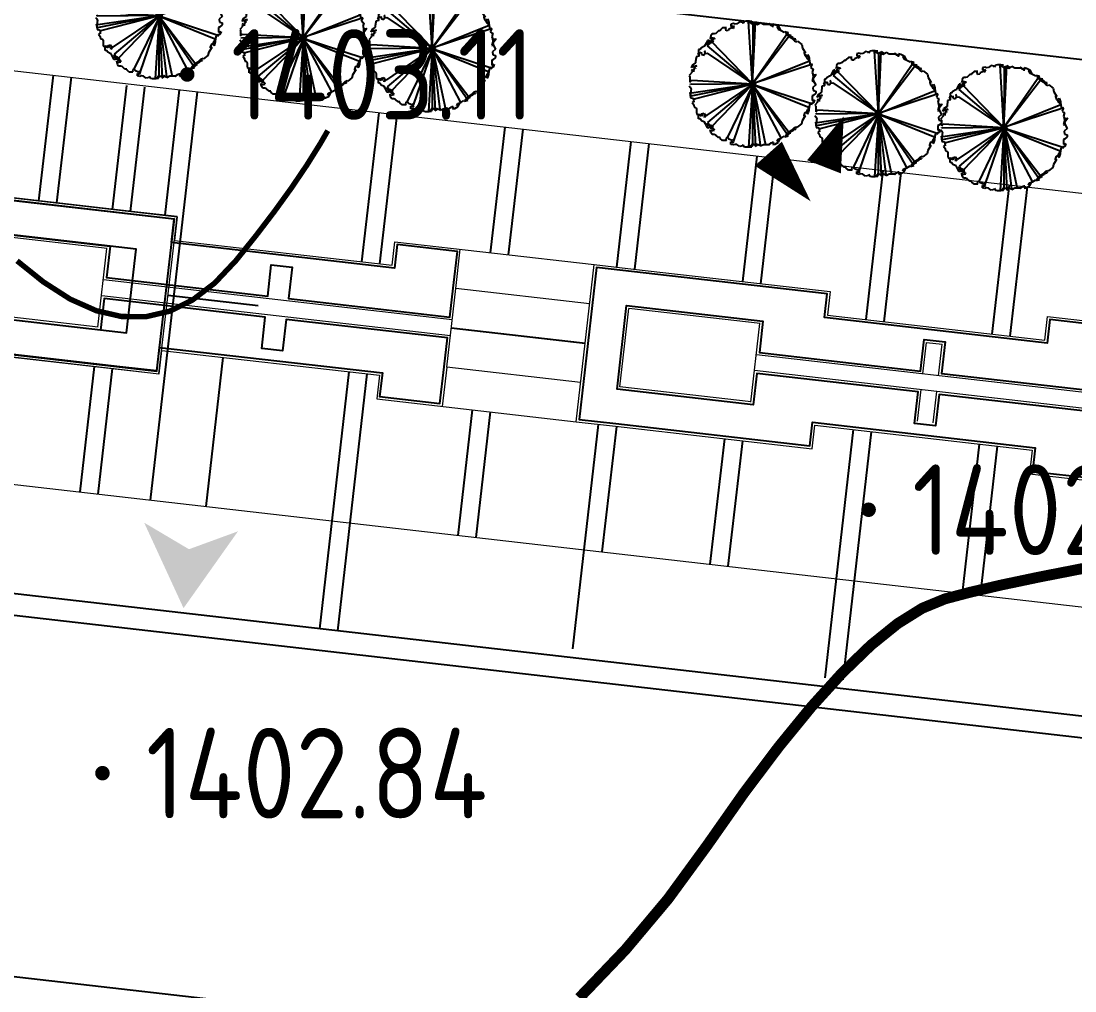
# Model space of a CAD drawing. Extents: x -2226 to 12369489, y -12501589 to 2275.
# Drawn here: x 5664064.06 to 5664093.12, y -6547993.12 to -6547966.35 of the extents above; entities that cross this region are included whole.
import ezdxf
from ezdxf.enums import TextEntityAlignment as Align

# ---------------------------------------------------------------- set-up
doc = ezdxf.new("R2010")
doc.units = 0
doc.header["$LTSCALE"] = 1000
doc.header["$MEASUREMENT"] = 0
doc.layers.get('0').update_dxf_attribs({"linetype": 'CONTINUOUS'})
for name, color, linetype in [('0-road', 33, 'CONTINUOUS'), ('0-tree', 93, 'CONTINUOUS'), ('PUB_DIM', 3, 'CONTINUOUS'), ('WALL', 2, 'CONTINUOUS'), ('周边地形图', 8, 'CONTINUOUS'), ('水', 165, 'CONTINUOUS'), ('车行道', 5, 'CONTINUOUS'), ('铺地', 25, 'CONTINUOUS')]:
    doc.layers.add(name, color=color, linetype=linetype)
doc.layers.add('景观', color=4, linetype='CONTINUOUS', lineweight=13)
doc.styles.get("Standard").update_dxf_attribs({"font": 'GBENOR', "bigfont": 'GBCBIG'})

# ---------------------------------------------------------------- blocks, each defined once
blk = doc.blocks.new('gc090')
for points in [[(1.067, 1.447, 0, 1, 0), (0.52, 0.049, 1, 1, 0)], [(-1.016, 0.411, 1, 0, 0), (0.151, -0.902, 0, 0, 0)]]:
    blk.add_lwpolyline(points, format="xyseb")
blk = doc.blocks.new('RT5')
at = {"layer": 'WALL', "ltscale": 10}
for points in [[(4426135, -5875637), (4487035, -5875637), (4487035, -5864537), (4426135, -5864537)], [(4426735, -5875037), (4486435, -5875037), (4486435, -5865137), (4426735, -5865137)]]:
    blk.add_lwpolyline(points, close=True, dxfattribs=at)
blk = doc.blocks.new('wqeqweq')
at = {"layer": '0-tree', "color": 76}
for p, q in [((164421, -121681), (164339, -121702)), ((164339, -121702), (164339, -121784)), ((164483, -121702), (164421, -121681)), ((164545, -121691), (164483, -121702)), ((164638, -121629), (164545, -121691)), ((164741, -121650), (164638, -121629)), ((164762, -121681), (164741, -121650)), ((164803, -121609), (164762, -121681)), ((164855, -121598), (164803, -121609)), ((164979, -121598), (164855, -121598)), ((165084, -123763), (164948, -121609)), ((164948, -121609), (164969, -121650)), ((164969, -121650), (165031, -121660)), ((165062, -121609), (164979, -121598)), ((165031, -121660), (165062, -121691)), ((165041, -121640), (165062, -121609)), ((165041, -121691), (165041, -121640)), ((165092, -121681), (165041, -121691)), ((165062, -121691), (165092, -121691)), ((165084, -123763), (165185, -121629)), ((165092, -121691), (165084, -123763)), ((165123, -121660), (165092, -121681)), ((165154, -121691), (165123, -121660)), ((165144, -121733), (165154, -121691)), ((165185, -121629), (165258, -121681)), ((165258, -121681), (165196, -121702)), ((165196, -121702), (165247, -121712)), ((165247, -121712), (165330, -121671)), ((165330, -121671), (165351, -121650)), ((165351, -121650), (165454, -121702)), ((165454, -121702), (165516, -121702)), ((165516, -121702), (165536, -121702)), ((165536, -121702), (165660, -121702)), ((165722, -121753), (165640, -121681)), ((165640, -121681), (165733, -121753)), ((165660, -121702), (165722, -121753)), ((165805, -121774), (165784, -121691)), ((165784, -121691), (165857, -121712)), ((165857, -121712), (165980, -121774)), ((163688, -122042), (163647, -122104)), ((163761, -122042), (163688, -122042)), ((163812, -122021), (163761, -122042)), ((163905, -121939), (163812, -122021)), ((163967, -121939), (163905, -121939)), ((164050, -121836), (163967, -121908)), ((163967, -121908), (163967, -121939)), ((164143, -121836), (164050, -121836)), ((164184, -121836), (164143, -121836)), ((164163, -121856), (164184, -121836)), ((164174, -121929), (164163, -121856)), ((164246, -121918), (164174, -121929)), ((164266, -121877), (164246, -121918)), ((164380, -121836), (164266, -121877)), ((164339, -121784), (164390, -121784)), ((164421, -121856), (164380, -121836)), ((164390, -121784), (164411, -121753)), ((164411, -121753), (164442, -121815)), ((164442, -121815), (164421, -121825)), ((164421, -121825), (164421, -121856)), ((166311, -121991), (165084, -123763)), ((165084, -123763), (166383, -122063)), ((165733, -121753), (165753, -121774)), ((165753, -121774), (165805, -121774)), ((166032, -121898), (165929, -121794)), ((165929, -121794), (165960, -121877)), ((165960, -121877), (166063, -121918)), ((165980, -121774), (166032, -121898)), ((166063, -121918), (166177, -121980)), ((166177, -121980), (166197, -121960)), ((166197, -121960), (166311, -121991)), ((166301, -122032), (166228, -121970)), ((166228, -121970), (166228, -122021)), ((166228, -122021), (166311, -122104)), ((166332, -122094), (166301, -122032)), ((166383, -122063), (166383, -122145)), ((163492, -122352), (163430, -122465)), ((163533, -122269), (163492, -122352)), ((163513, -122372), (163585, -122331)), ((163554, -122434), (163513, -122372)), ((163585, -122259), (163533, -122269)), ((163533, -122455), (163647, -122279)), ((163585, -122393), (163554, -122434)), ((163585, -122331), (163585, -122259)), ((163595, -122362), (163585, -122393)), ((163647, -122352), (163595, -122362)), ((163647, -122104), (163626, -122207)), ((163626, -122207), (163647, -122166)), ((163647, -122166), (163709, -122176)), ((163647, -122279), (165084, -123763)), ((163730, -122290), (163647, -122352)), ((163761, -122228), (163657, -122238)), ((163657, -122238), (163657, -122269)), ((163657, -122269), (163657, -122290)), ((163657, -122290), (163730, -122290)), ((163709, -122176), (163771, -122187)), ((163771, -122187), (163761, -122228)), ((166311, -122104), (166435, -122187)), ((166466, -122166), (166332, -122094)), ((166383, -122145), (166466, -122187)), ((166435, -122187), (166528, -122279)), ((166486, -122197), (166466, -122166)), ((166466, -122187), (166559, -122248)), ((166569, -122218), (166486, -122197)), ((166528, -122279), (166600, -122310)), ((166559, -122248), (166569, -122218)), ((166600, -122310), (166631, -122290)), ((166631, -122290), (166776, -122403)), ((166776, -122403), (166807, -122527)), ((163244, -122806), (163141, -122826)), ((163244, -122713), (163193, -122713)), ((163193, -122713), (163244, -122806)), ((163203, -122744), (163306, -122672)), ((163224, -122682), (163203, -122744)), ((163275, -122579), (163224, -122579)), ((163224, -122579), (163224, -122682)), ((163244, -122775), (163244, -122713)), ((163317, -122517), (163275, -122579)), ((163306, -122672), (163327, -122754)), ((163399, -122475), (163317, -122517)), ((163327, -122754), (163409, -122775)), ((163430, -122465), (163399, -122475)), ((163409, -122775), (163451, -122702)), ((163451, -122651), (163420, -122630)), ((163420, -122630), (163440, -122713)), ((163440, -122713), (163513, -122702)), ((163451, -122702), (163451, -122651)), ((163513, -122702), (165084, -123763)), ((165084, -123763), (163533, -122455)), ((166807, -122527), (166910, -122692)), ((166910, -122692), (166858, -122672)), ((166858, -122672), (166858, -122692)), ((166858, -122692), (166899, -122795)), ((166899, -122795), (166920, -122816)), ((166920, -122816), (166982, -122754)), ((166972, -122899), (166930, -122785)), ((166982, -122754), (167013, -122806)), ((167013, -122806), (167034, -122878)), ((162996, -123115), (162976, -123208)), ((162986, -123177), (163162, -123136)), ((163120, -123033), (162996, -123115)), ((163162, -123136), (163038, -123167)), ((163038, -123167), (163110, -123208)), ((163141, -122868), (163120, -122991)), ((163120, -122991), (163120, -123033)), ((163141, -122826), (163141, -122868)), ((165084, -123763), (167044, -122971)), ((167147, -123084), (165084, -123763)), ((167044, -122971), (166972, -122899)), ((167034, -122878), (167044, -123002)), ((167044, -123002), (167065, -123084)), ((167065, -123084), (167127, -123095)), ((167127, -123105), (167085, -123198)), ((167127, -123095), (167147, -123084)), ((162996, -123363), (162893, -123476)), ((162893, -123476), (162924, -123507)), ((162924, -123507), (162924, -123631)), ((162976, -123208), (162986, -123177)), ((163017, -123270), (162976, -123322)), ((162976, -123322), (162996, -123363)), ((163048, -123353), (163017, -123270)), ((163058, -123260), (163048, -123353)), ((163100, -123239), (163058, -123239)), ((163058, -123239), (163058, -123260)), ((163110, -123208), (163100, -123239)), ((167085, -123198), (167127, -123229)), ((167127, -123229), (167168, -123249)), ((167168, -123249), (167137, -123373)), ((167137, -123373), (167158, -123425)), ((167158, -123425), (167168, -123538)), ((167281, -123445), (167168, -123590)), ((167178, -123456), (167281, -123445)), ((167178, -123559), (167178, -123456)), ((162893, -123837), (162934, -123879)), ((162924, -123631), (162924, -123703)), ((162924, -123703), (162986, -123641)), ((162934, -123879), (162965, -123951)), ((162955, -123786), (162945, -123755)), ((165084, -123763), (162955, -123786)), ((165084, -123763), (162955, -124188)), ((162976, -124075), (165084, -123763)), ((162986, -123641), (165084, -123763)), ((165041, -123788), (163065, -124290)), ((163513, -124849), (165084, -123788)), ((165084, -123788), (163533, -125096)), ((163647, -125272), (165084, -123788)), ((165106, -123778), (164211, -125622)), ((165078, -123825), (164426, -125734)), ((165084, -123788), (164948, -125942)), ((165092, -125860), (165084, -123788)), ((165084, -123788), (165185, -125922)), ((166311, -125561), (165084, -123788)), ((165084, -123788), (166383, -125488)), ((167147, -124467), (165084, -123788)), ((165084, -123788), (167044, -124580)), ((165087, -123778), (165534, -125864)), ((165087, -123797), (166056, -125631)), ((165087, -123806), (165339, -125883)), ((167168, -123538), (167137, -123662)), ((167137, -123662), (167168, -123672)), ((167261, -123796), (167158, -123889)), ((167158, -123889), (167168, -123992)), ((167168, -123672), (167178, -123559)), ((167168, -123590), (167189, -123672)), ((167189, -123672), (167261, -123796)), ((162955, -124095), (162914, -124064)), ((162914, -124064), (162934, -124157)), ((162934, -124157), (162945, -124250)), ((162955, -124023), (162945, -124075)), ((162945, -124075), (162976, -124075)), ((162945, -124250), (163017, -124261)), ((162965, -123951), (162955, -123992)), ((162955, -123992), (162955, -124023)), ((162955, -124147), (162955, -124095)), ((162955, -124188), (162955, -124147)), ((163017, -124261), (163079, -124281)), ((167168, -124168), (167137, -124178)), ((167137, -124178), (167137, -124343)), ((167168, -123992), (167261, -124013)), ((167261, -124085), (167168, -124168)), ((167261, -124013), (167261, -124085)), ((163027, -124384), (162996, -124405)), ((162996, -124405), (163058, -124488)), ((163058, -124395), (163027, -124384)), ((163089, -124291), (163048, -124302)), ((163048, -124302), (163058, -124395)), ((163058, -124488), (163069, -124570)), ((163069, -124570), (163100, -124570)), ((163079, -124281), (163089, -124291)), ((163100, -124570), (163141, -124601)), ((163141, -124601), (163151, -124642)), ((167044, -124580), (166972, -124653)), ((167034, -124673), (167044, -124549)), ((167044, -124549), (167065, -124467)), ((167065, -124467), (167127, -124457)), ((167137, -124446), (167096, -124426)), ((167096, -124426), (167096, -124488)), ((167127, -124457), (167147, -124467)), ((167137, -124343), (167158, -124343)), ((167178, -124415), (167137, -124446)), ((167158, -124343), (167220, -124312)), ((167220, -124312), (167178, -124415)), ((163151, -124642), (163151, -124735)), ((163151, -124735), (163162, -124818)), ((163162, -124818), (163358, -124807)), ((163224, -124869), (163203, -124807)), ((163203, -124807), (163306, -124880)), ((163224, -124972), (163224, -124869)), ((163275, -124972), (163224, -124972)), ((163317, -125034), (163275, -124972)), ((163306, -124880), (163327, -124797)), ((163327, -124797), (163409, -124776)), ((163358, -124807), (163337, -124880)), ((163409, -124776), (163451, -124849)), ((163420, -124921), (163440, -124838)), ((163451, -124900), (163420, -124921)), ((163440, -124838), (163513, -124849)), ((163451, -124849), (163451, -124900)), ((166807, -125024), (166910, -124859)), ((166858, -124859), (166899, -124756)), ((166910, -124859), (166858, -124880)), ((166858, -124880), (166858, -124859)), ((166899, -124756), (166920, -124735)), ((166920, -124735), (166982, -124797)), ((166972, -124653), (166930, -124766)), ((166982, -124797), (167013, -124745)), ((167013, -124745), (167034, -124673)), ((163399, -125076), (163317, -125034)), ((163430, -125086), (163399, -125076)), ((163492, -125199), (163430, -125086)), ((163533, -125282), (163492, -125199)), ((163554, -125117), (163513, -125179)), ((163513, -125179), (163585, -125220)), ((163533, -125096), (163647, -125272)), ((163585, -125292), (163533, -125282)), ((163585, -125158), (163554, -125117)), ((163595, -125189), (163585, -125158)), ((163585, -125220), (163585, -125292)), ((163647, -125199), (163595, -125189)), ((163647, -125447), (163626, -125344)), ((163626, -125344), (163647, -125385)), ((163730, -125261), (163647, -125199)), ((163657, -125282), (163657, -125261)), ((163657, -125261), (163730, -125261)), ((163657, -125313), (163657, -125282)), ((163761, -125323), (163657, -125313)), ((163771, -125365), (163761, -125323)), ((166435, -125365), (166528, -125272)), ((166466, -125365), (166559, -125303)), ((166486, -125354), (166466, -125385)), ((166569, -125334), (166486, -125354)), ((166528, -125272), (166600, -125241)), ((166559, -125303), (166569, -125334)), ((166600, -125241), (166631, -125261)), ((166631, -125261), (166776, -125148)), ((166776, -125148), (166807, -125024)), ((163647, -125385), (163709, -125375)), ((163688, -125509), (163647, -125447)), ((163761, -125509), (163688, -125509)), ((163709, -125375), (163771, -125365)), ((163812, -125530), (163761, -125509)), ((163905, -125612), (163812, -125530)), ((163967, -125612), (163905, -125612)), ((163967, -125643), (163967, -125612)), ((164050, -125715), (163967, -125643)), ((164143, -125715), (164050, -125715)), ((164184, -125715), (164143, -125715)), ((164174, -125623), (164163, -125695)), ((164163, -125695), (164184, -125715)), ((164246, -125633), (164174, -125623)), ((164266, -125674), (164246, -125633)), ((164380, -125715), (164266, -125674)), ((164421, -125695), (164380, -125715)), ((164421, -125726), (164421, -125695)), ((166032, -125653), (165929, -125757)), ((165929, -125757), (165960, -125674)), ((165960, -125674), (166063, -125633)), ((165980, -125777), (166032, -125653)), ((166063, -125633), (166177, -125571)), ((166177, -125571), (166197, -125592)), ((166197, -125592), (166311, -125561)), ((166228, -125530), (166311, -125447)), ((166301, -125519), (166228, -125581)), ((166228, -125581), (166228, -125530)), ((166332, -125457), (166301, -125519)), ((166311, -125447), (166435, -125365)), ((166466, -125385), (166332, -125457)), ((166383, -125406), (166466, -125365)), ((166383, -125488), (166383, -125406)), ((164339, -125850), (164339, -125767)), ((164339, -125767), (164390, -125767)), ((164421, -125870), (164339, -125850)), ((164390, -125767), (164411, -125798)), ((164411, -125798), (164442, -125736)), ((164442, -125736), (164421, -125726)), ((164483, -125850), (164421, -125870)), ((164545, -125860), (164483, -125850)), ((164638, -125922), (164545, -125860)), ((164741, -125901), (164638, -125922)), ((164762, -125870), (164741, -125901)), ((164803, -125942), (164762, -125870)), ((164855, -125953), (164803, -125942)), ((164979, -125953), (164855, -125953)), ((164948, -125942), (164969, -125901)), ((164969, -125901), (165031, -125891)), ((165062, -125942), (164979, -125953)), ((165031, -125891), (165062, -125860)), ((165092, -125870), (165041, -125860)), ((165041, -125860), (165041, -125911)), ((165041, -125911), (165062, -125942)), ((165062, -125860), (165092, -125860)), ((165123, -125891), (165092, -125870)), ((165154, -125860), (165123, -125891)), ((165144, -125819), (165154, -125860)), ((165185, -125922), (165258, -125870)), ((165196, -125850), (165247, -125839)), ((165258, -125870), (165196, -125850)), ((165247, -125839), (165330, -125880)), ((165330, -125880), (165351, -125901)), ((165351, -125901), (165454, -125850)), ((165454, -125850), (165516, -125850)), ((165516, -125850), (165536, -125850)), ((165536, -125850), (165660, -125850)), ((165722, -125798), (165640, -125870)), ((165640, -125870), (165733, -125798)), ((165660, -125850), (165722, -125798)), ((165733, -125798), (165753, -125777)), ((165753, -125777), (165805, -125777)), ((165805, -125777), (165784, -125860)), ((165784, -125860), (165857, -125839)), ((165857, -125839), (165980, -125777))]:
    blk.add_line(p, q, dxfattribs=at)
for centre, radius in [((165078, -123769), 85.9), ((165069, -123732), 75.1), ((165056, -123787), 34.9), ((165106, -123778), 75.1), ((165083, -123767), 42.8)]:
    blk.add_circle(centre, radius, dxfattribs=at)

msp = doc.modelspace()

# ---------------------------------------------------------------- hatches: boundary and pattern name
at = {"layer": 'PUB_DIM'}
msp.add_hatch(color=256, dxfattribs=at).paths.add_polyline_path([(5664068.688, -6547980.931), (5664067.452, -6547980.198), (5664068.538, -6547982.558), (5664070.039, -6547980.437)])

# ---------------------------------------------------------------- linework, layer by layer
at = {"layer": '周边地形图', "const_width": 0.2, "flags": 128}
for points in [[(5664068.54, -6547967.828, 1), (5664068.74, -6547967.828, 1)], [(5664087.334, -6547979.841, 1), (5664087.534, -6547979.841, 1)], [(5664066.201, -6547987.112, 1), (5664066.401, -6547987.112, 1)]]:
    msp.add_lwpolyline(points, format="xyb", close=True, dxfattribs=at)
at = {"layer": '周边地形图', "const_width": 0.15, "flags": 128}
msp.add_lwpolyline([(5664063.946, -6547972.971), (5664064.671, -6547973.553), (5664065.411, -6547974.028), (5664066.13, -6547974.347), (5664066.827, -6547974.508), (5664067.502, -6547974.513), (5664068.155, -6547974.361), (5664068.786, -6547974.052), (5664069.396, -6547973.586), (5664069.983, -6547972.964), (5664070.537, -6547972.274), (5664071.047, -6547971.605), (5664071.513, -6547970.959), (5664071.935, -6547970.335), (5664072.312, -6547969.732), (5664072.516, -6547969.378)], dxfattribs=at)
at = {"layer": '周边地形图', "const_width": 0.3}
msp.add_lwpolyline([(5664079.453, -6547993.315), (5664080.724, -6547991.987), (5664081.903, -6547990.581), (5664082.988, -6547989.095), (5664083.999, -6547987.654), (5664084.956, -6547986.383), (5664085.857, -6547985.28), (5664086.704, -6547984.346), (5664087.495, -6547983.582), (5664088.232, -6547982.986), (5664088.913, -6547982.56), (5664089.539, -6547982.302), (5664090.228, -6547982.12), (5664091.096, -6547981.918), (5664092.143, -6547981.698), (5664093.37, -6547981.458)], dxfattribs=at)
at = {"layer": '景观'}
for p, q in [((5663927.013, -6547952.014), (5664195.531, -6547982.84)), ((5663924.876, -6547963.186), (5664201.487, -6547994.941)), ((5664067.86, -6547976.09), (5664068.358, -6547971.751)), ((5664066.431, -6547972.632), (5664062.816, -6547972.217)), ((5664066.174, -6547974.803), (5664066.423, -6547972.634)), ((5664076.047, -6547973.735), (5664076.172, -6547972.651)), ((5664079.366, -6547977.412), (5664079.864, -6547973.074)), ((5664075.948, -6547974.603), (5664066.332, -6547973.499)), ((5664075.898, -6547975.037), (5664066.282, -6547973.933)), ((5664075.799, -6547975.904), (5664076.047, -6547973.735)), ((5664079.739, -6547974.159), (5664076.047, -6547973.735)), ((5664080.575, -6547976.452), (5664080.824, -6547974.283)), ((5664084.439, -6547974.698), (5664080.824, -6547974.283)), ((5664066.182, -6547974.801), (5664062.567, -6547974.386)), ((5664084.182, -6547976.869), (5664084.431, -6547974.7)), ((5664088.931, -6547976.092), (5664089.03, -6547975.225)), ((5664089.03, -6547975.225), (5664089.464, -6547975.275)), ((5664089.365, -6547976.142), (5664089.464, -6547975.275)), ((5664093.956, -6547976.669), (5664084.339, -6547975.566)), ((5664075.799, -6547975.904), (5664075.674, -6547976.989)), ((5664079.49, -6547976.328), (5664075.799, -6547975.904)), ((5664093.906, -6547977.103), (5664084.29, -6547975.999)), ((5664084.19, -6547976.867), (5664080.575, -6547976.452)), ((5664088.781, -6547977.394), (5664088.881, -6547976.526)), ((5664089.215, -6547977.444), (5664089.315, -6547976.576))]:
    msp.add_line(p, q, dxfattribs=at)
for points in [[(5664068.358, -6547971.751), (5664067.274, -6547971.627), (5664061.851, -6547971.005), (5664061.776, -6547971.655), (5664055.775, -6547970.967), (5664055.85, -6547970.316), (5664052.235, -6547969.901)], [(5664061.856, -6547971.008), (5664062.941, -6547971.132), (5664068.363, -6547971.755), (5664068.289, -6547972.406), (5664074.29, -6547973.095), (5664074.364, -6547972.445), (5664079.864, -6547973.076)], [(5664079.864, -6547973.074), (5664080.949, -6547973.199), (5664086.371, -6547973.821), (5664086.297, -6547974.472), (5664092.298, -6547975.161), (5664092.372, -6547974.511), (5664095.987, -6547974.926)], [(5664067.852, -6547976.096), (5664066.767, -6547975.972), (5664061.344, -6547975.349), (5664061.419, -6547974.698), (5664055.418, -6547974.008), (5664055.343, -6547974.659), (5664051.728, -6547974.244)], [(5664061.358, -6547975.346), (5664062.443, -6547975.471), (5664067.865, -6547976.093), (5664067.94, -6547975.442), (5664073.941, -6547976.131), (5664073.867, -6547976.781), (5664079.366, -6547977.412)], [(5664079.366, -6547977.412), (5664080.451, -6547977.537), (5664085.873, -6547978.159), (5664085.948, -6547977.508), (5664091.949, -6547978.197), (5664091.874, -6547978.848), (5664095.49, -6547979.262)]]:
    msp.add_lwpolyline(points, dxfattribs=at)
at = {"layer": '水'}
for points in [[(5664061.915, -6547971.085), (5664068.278, -6547971.815), (5664067.796, -6547976.009), (5664066.784, -6547975.893), (5664061.434, -6547975.279)], [(5664062.752, -6547972.136), (5664066.512, -6547972.568), (5664066.412, -6547973.435), (5664070.859, -6547973.946), (5664070.958, -6547973.078), (5664071.537, -6547973.144), (5664071.437, -6547974.012), (5664075.884, -6547974.522), (5664075.975, -6547973.727), (5664076.091, -6547972.715), (5664074.428, -6547972.524), (5664074.354, -6547973.174), (5664068.208, -6547972.469), (5664068.282, -6547971.819), (5664061.92, -6547971.089)], [(5664063.205, -6547974.53), (5664066.964, -6547974.961), (5664067.23, -6547972.647), (5664063.47, -6547972.216)], [(5664094.099, -6547974.781), (5664092.436, -6547974.59), (5664092.362, -6547975.241), (5664086.216, -6547974.536), (5664086.29, -6547973.885), (5664079.928, -6547973.155), (5664079.447, -6547977.348), (5664080.459, -6547977.464), (5664085.809, -6547978.078), (5664085.884, -6547977.428), (5664092.03, -6547978.133), (5664091.955, -6547978.784), (5664093.618, -6547978.974)], [(5664062.451, -6547975.398), (5664067.801, -6547976.012), (5664067.876, -6547975.361), (5664074.022, -6547976.067), (5664073.947, -6547976.717), (5664075.61, -6547976.908), (5664075.726, -6547975.896), (5664075.817, -6547975.101), (5664071.371, -6547974.59), (5664071.271, -6547975.458), (5664070.693, -6547975.392), (5664070.792, -6547974.524), (5664066.346, -6547974.014), (5664066.246, -6547974.881), (5664062.486, -6547974.45)], [(5664093.825, -6547977.167), (5664089.379, -6547976.657), (5664089.279, -6547977.524), (5664088.701, -6547977.458), (5664088.8, -6547976.59), (5664084.354, -6547976.08), (5664084.254, -6547976.948), (5664080.494, -6547976.516), (5664080.76, -6547974.203), (5664084.52, -6547974.634), (5664084.42, -6547975.502), (5664088.867, -6547976.012), (5664088.966, -6547975.144), (5664089.545, -6547975.211), (5664089.445, -6547976.078), (5664093.892, -6547976.588)]]:
    msp.add_lwpolyline(points, dxfattribs=at)
at = {"layer": '车行道', "color": 5}
msp.add_line((5664196.244, -6547979.24), (5663992.355, -6547955.834), dxfattribs=at)
at = {"layer": '铺地'}
for p, q in [((5664064.551, -6547971.315), (5664064.948, -6547967.849)), ((5664065.047, -6547971.372), (5664065.445, -6547967.906)), ((5664066.577, -6547971.55), (5664066.97, -6547968.131)), ((5664067.074, -6547971.607), (5664067.468, -6547968.175)), ((5664067.629, -6547979.574), (5664068.922, -6547968.305)), ((5664068.028, -6547971.713), (5664068.426, -6547968.248)), ((5664073.457, -6547973), (5664073.93, -6547968.88)), ((5664073.954, -6547973.057), (5664074.426, -6547968.937)), ((5664077.009, -6547972.748), (5664077.407, -6547969.279)), ((5664077.505, -6547972.805), (5664077.904, -6547969.336)), ((5664080.486, -6547973.146), (5664080.884, -6547969.679)), ((5664080.983, -6547973.203), (5664081.381, -6547969.736)), ((5664083.963, -6547973.545), (5664084.361, -6547970.078)), ((5664084.46, -6547973.602), (5664084.858, -6547970.135)), ((5664087.366, -6547974.595), (5664087.838, -6547970.477)), ((5664087.862, -6547974.652), (5664088.335, -6547970.534)), ((5664090.843, -6547974.994), (5664091.316, -6547970.876)), ((5664091.34, -6547975.051), (5664091.812, -6547970.933)), ((5664068.109, -6547973.92), (5664070.593, -6547974.206)), ((5664075.923, -6547974.818), (5664079.615, -6547975.241)), ((5664075.923, -6547974.819), (5664079.538, -6547975.234)), ((5664069.159, -6547979.749), (5664069.631, -6547975.636)), ((5664065.682, -6547979.35), (5664066.079, -6547975.888)), ((5664066.179, -6547979.407), (5664066.576, -6547975.945)), ((5664072.294, -6547983.129), (5664073.108, -6547976.035)), ((5664072.791, -6547983.186), (5664073.605, -6547976.092)), ((5664076.113, -6547980.548), (5664076.511, -6547977.085)), ((5664076.61, -6547980.605), (5664077.008, -6547977.142)), ((5664079.277, -6547983.681), (5664079.988, -6547977.484)), ((5664080.087, -6547981.004), (5664080.485, -6547977.541)), ((5664086.231, -6547984.479), (5664087.017, -6547977.631)), ((5664086.728, -6547984.536), (5664087.514, -6547977.688)), ((5664083.068, -6547981.346), (5664083.465, -6547977.883)), ((5664083.564, -6547981.403), (5664083.962, -6547977.94)), ((5664090.022, -6547982.144), (5664090.494, -6547978.03)), ((5664090.519, -6547982.202), (5664090.991, -6547978.087))]:
    msp.add_line(p, q, dxfattribs=at)

# ---------------------------------------------------------------- block references
at = {"xscale": 0.00100000027785459, "yscale": 0.001000000163912773, "zscale": 0.001, "rotation": 353.4511819773911}
msp.add_blockref('RT5', (5660307.115, -6541647.835), dxfattribs=at)
at = {"layer": '0-road', "xscale": 0.0007999995723366737, "yscale": 0.0007999995723366737, "zscale": 0.001}
for p in [(5663935.796, -6547867.188), (5663939.772, -6547867.801), (5663943.332, -6547868.092), (5663952.167, -6547869.076), (5663955.635, -6547869.894), (5663959.101, -6547870.281)]:
    msp.add_blockref('wqeqweq', p, dxfattribs=at)
at = {"layer": '周边地形图', "color": 8, "zscale": 0.001}
msp.add_blockref('gc090', (5664085.683, -6547970.425), dxfattribs=at)

# ---------------------------------------------------------------- texts
at = {"layer": '周边地形图'}
for s, p in [('1403.11', (5664069.84, -6547967.828)), ('1402.54', (5664088.634, -6547979.841)), ('1402.84', (5664067.501, -6547987.112))]:
    msp.add_text(s, height=2.5, dxfattribs=at).set_placement(p, align=Align.MIDDLE_LEFT)

doc.saveas('drawing.dxf')
